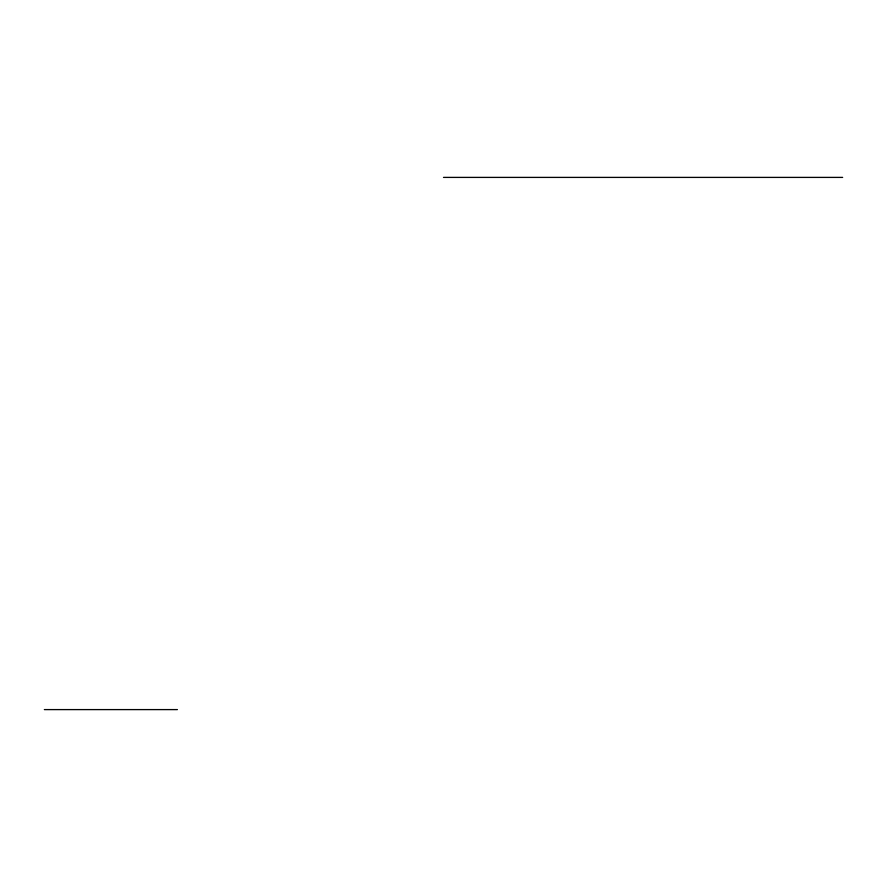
<?xml version="1.0" encoding="UTF-8"?>
<svg xmlns="http://www.w3.org/2000/svg" width="887" height="887" viewBox="0 0 887 887"><rect width="100%" height="100%" fill="white"/><g stroke="black" fill="none" stroke-linecap="round" stroke-linejoin="round"><path stroke-width="1.33" d="M443.5 177.4L842.65 177.4M44.35 709.6L177.4 709.6"/></g></svg>
